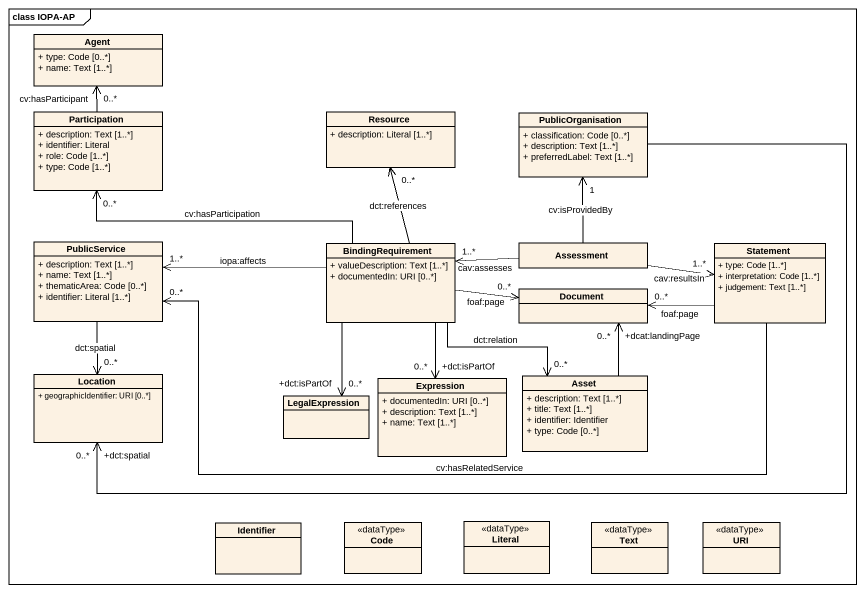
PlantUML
@startuml
mainframe class IOPA-AP
hide circle
hide empty members
skinparam classAttributeIconSize 0
class "Agent" as Agent_ {
  + type: Code [0..*]
  + name: Text [1..*]
}
class Participation {
  + description: Text [1..*]
  + identifier: Literal
  + role: Code [1..*]
  + type: Code [1..*]
}
class Resource {
  + description: Literal [1..*]
}
class PublicOrganisation {
  + classification: Code [0..*]
  + description: Text [1..*]
  + preferredLabel: Text [1..*]
}
class PublicService {
  + description: Text [1..*]
  + name: Text [1..*]
  + thematicArea: Code [0..*]
  + identifier: Literal [1..*]
}
class BindingRequirement {
  + valueDescription: Text [1..*]
  + documentedIn: URI [0..*]
}
class Assessment
class Statement {
  + type: Code [1..*]
  + interpretation: Code [1..*]
  + judgement: Text [1..*]
}
class Document
class Location {
  + geographicIdentifier: URI [0..*]
}
class Expression {
  + documentedIn: URI [0..*]
  + description: Text [1..*]
  + name: Text [1..*]
}
class Asset {
  + description: Text [1..*]
  + title: Text [1..*]
  + identifier: Identifier
  + type: Code [0..*]
}
class LegalExpression
class Identifier
class Code <<dataType>>
class Literal <<dataType>>
class Text <<dataType>>
class URI <<dataType>>
Participation -up-> "0..*" Agent_ : cv:hasParticipant
PublicOrganisation -left-> "+dct:spatial\n0..*" Location
PublicService --> "0..*" Location : dct:spatial
BindingRequirement -left-> "0..*" Participation : cv:hasParticipation
BindingRequirement -up-> "0..*" Resource : dct:references
BindingRequirement -left-> "1..*" PublicService : iopa:affects
BindingRequirement -right-> "0..*" Document : foaf:page
BindingRequirement --> "+dct:isPartOf\n0..*" Expression
BindingRequirement --> "0..*" Asset : dct:relation
BindingRequirement --> "+dct:isPartOf\n0..*" LegalExpression
Assessment -up-> "1" PublicOrganisation : cv:isProvidedBy
Assessment -left-> "1..*" BindingRequirement : cav:assesses
Assessment -right-> "1..*" Statement : cav:resultsIn
Statement -left-> "0..*" PublicService : cv:hasRelatedService
Statement -left-> "0..*" Document : foaf:page
Asset -up-> "+dcat:landingPage\n0..*" Document
@enduml
